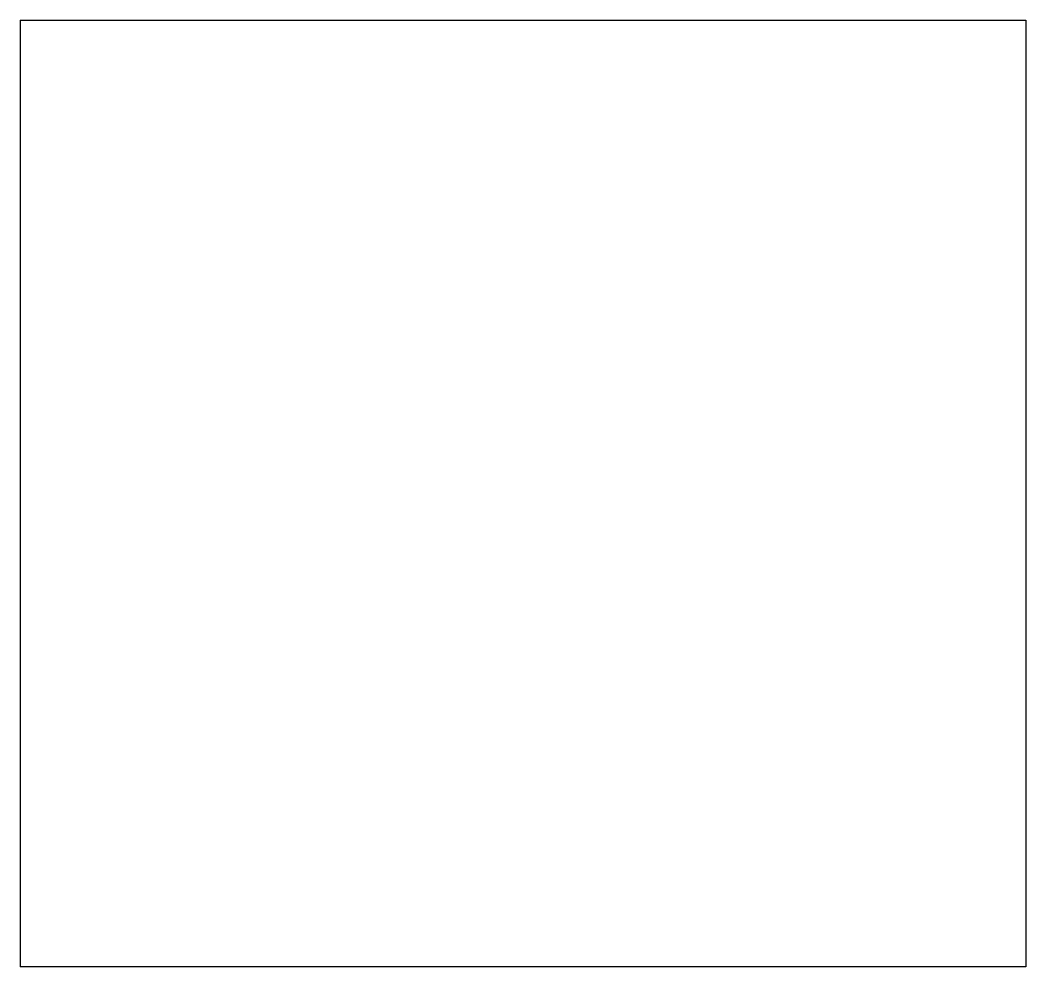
# Model space of a CAD drawing. Extents: x -95 to 75, y -70 to 90.
import ezdxf

# ---------------------------------------------------------------- set-up
doc = ezdxf.new("R2010")
doc.units = 0
doc.header["$MEASUREMENT"] = 0
doc.layers.add('MODELSKETCH_VISIBLE', color=7, linetype='CONTINUOUS')

msp = doc.modelspace()

# ---------------------------------------------------------------- linework, layer by layer
at = {"layer": 'MODELSKETCH_VISIBLE'}
for p, q in [((-95.11, 90.3), (74.89, 90.3)), ((-95.11, 90.3), (-95.11, -69.7)), ((74.89, 90.3), (74.89, -69.7)), ((74.89, -69.7), (-95.11, -69.7))]:
    msp.add_line(p, q, dxfattribs=at)

doc.saveas('drawing.dxf')
